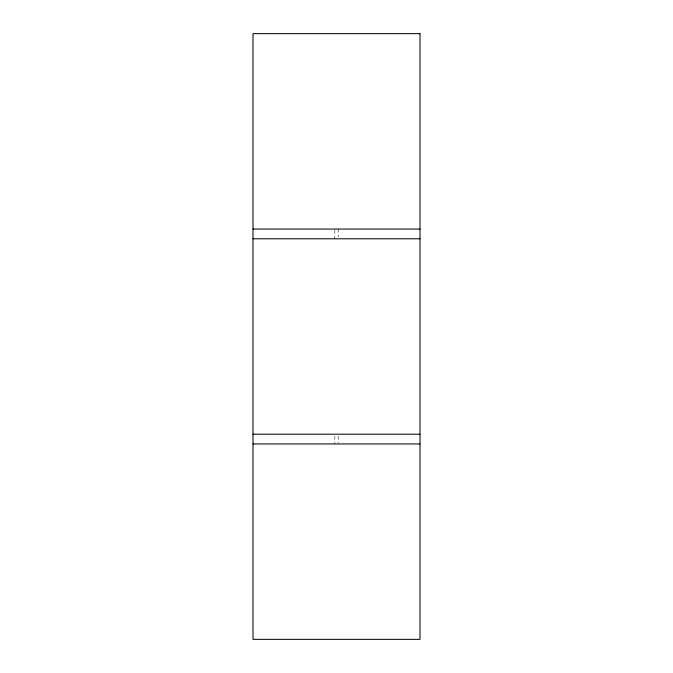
<?xml version="1.0" encoding="UTF-8"?>
<svg xmlns="http://www.w3.org/2000/svg" width="673" height="673" viewBox="0 0 673 673"><rect width="100%" height="100%" fill="white"/><g stroke="black" fill="none" stroke-linecap="round" stroke-linejoin="round"><path stroke-width="0.5" stroke-dasharray="3.37 2.52" d="M338.174 229.056L338.174 236.846M338.174 436.154L338.174 442.969M334.826 230.031L334.826 238.797M334.826 436.154L334.826 443.944"/><path stroke-width="1.01" d="M252.998 229.056L420.002 229.056M252.998 238.797L420.002 238.797M252.998 434.203L420.002 434.203M252.998 443.944L420.002 443.944M420.002 33.65L252.998 33.65L252.998 639.35L420.002 639.35L420.002 33.65"/></g></svg>
